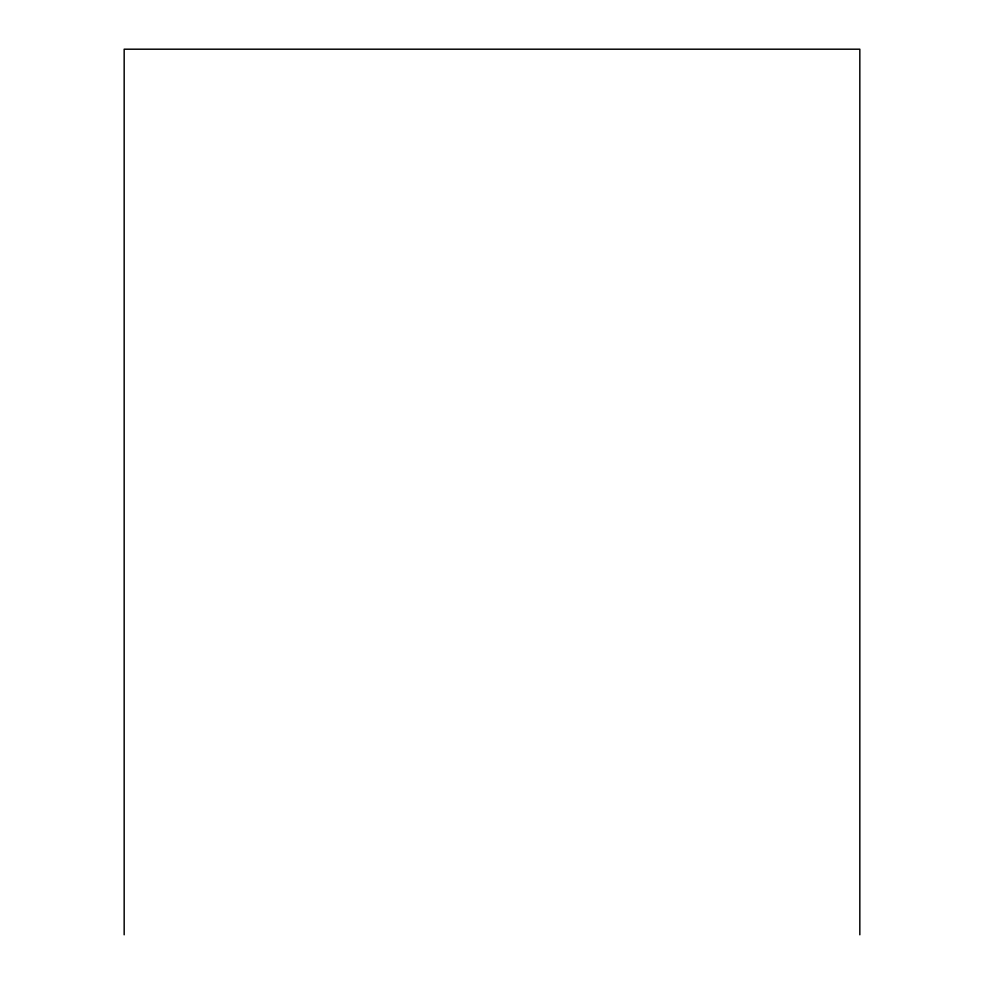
<?xml version="1.0" encoding="UTF-8"?>
<svg xmlns="http://www.w3.org/2000/svg" width="984" height="984" viewBox="0 0 984 984"><rect width="100%" height="100%" fill="white"/><g stroke="black" fill="none" stroke-linecap="round" stroke-linejoin="round"><path stroke-width="1.48" d="M859.831 934.8L859.831 49.2L124.169 49.2L124.169 934.8"/></g></svg>
